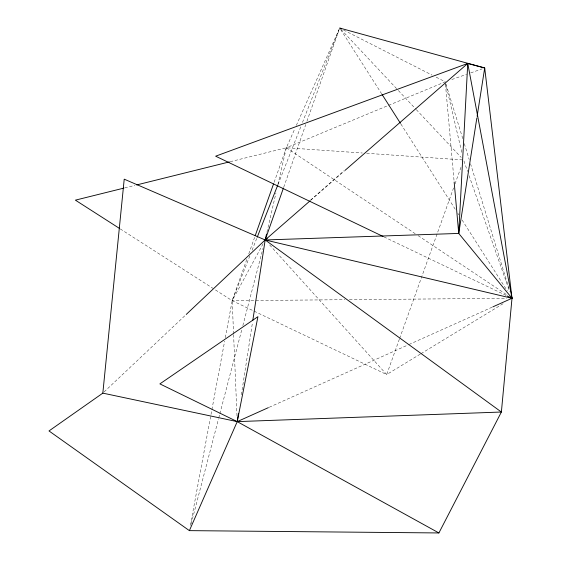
<?xml version="1.0" encoding="UTF-8"?>
<svg xmlns="http://www.w3.org/2000/svg" width="561" height="561" viewBox="0 0 561 561"><rect width="100%" height="100%" fill="white"/><g stroke="black" fill="none" stroke-linecap="round" stroke-linejoin="round"><path stroke-width="0.42" stroke-dasharray="2.81 2.1" d="M241.356 394.804L252.534 322.14M190.34 525.468L224.645 341.151M225.291 337.708L232.184 300.675L247.036 258.74M266.938 232.282L275.956 193.005M277.919 184.471L286.348 147.753L294.89 128.602M191.147 523.855L218.545 418.772M218.769 417.924L219.653 414.537M219.87 413.688L241.749 329.791M242.857 325.555L262.962 248.439M283.733 187.192L305.78 124.521M306.937 121.225L339.132 29.698M248.782 253.81L254.61 237.366M274.119 182.283L286.348 147.753L445.252 81.822L435.161 76.682M399.355 339.209L386.683 374.559L232.184 300.675L213.783 288.873M399.649 338.388L453.568 187.942M455.041 183.833L461.528 165.747M249.834 255.914L232.184 300.675L233.565 333.739M252.085 250.22L256.896 238.011M278.081 184.303L300.871 126.52M302.477 122.452L339.068 29.677M296.313 125.412L339.707 28.05M263.088 243.804L232.184 300.675L344.987 299.7M104.101 391.929L185.593 315.044M310.521 200.137L344.04 170.705M310.703 200.291L344.356 170.965M420.252 354.124L386.683 374.559L268.698 243.867M420.995 353.668L503.049 303.718M269.182 407.279L408.163 344.882M408.962 344.524L492.032 307.232M451.829 79.515L466.619 74.318M470.728 72.881L482.236 68.842M124.731 187.9L134.935 185.361M230.206 161.701L286.348 147.753L362.308 152.999M349.356 299.665L506.751 298.312M366.677 153.3L463.589 159.99L467.622 171.519M383.969 236.889L506.471 295.612M343.591 30.028L432.061 75.097M120.292 228.937L213.047 288.403M286.348 147.753L415.189 233.692M418.099 235.634L506.906 294.869M340.906 29.326L397.756 89.879M398.359 90.517L415.715 109.002M416.311 109.64L461.191 157.445M340.653 29.53L381.606 93.757M400.905 124.03L455.981 210.41M457.867 213.362L458.807 214.842M462.103 220.01L507.291 290.886M469.059 175.628L509.697 291.685M446.023 84.325L462.776 138.651M464.319 143.665L469.22 159.541M470.511 163.721L509.164 289.076M445.448 82.67L462.194 154.044M445.483 84.438L454.165 182.023M233.6 334.608L237.015 416.402"/><path stroke-width="0.84" d="M492.831 306.874L512.004 298.27L458.737 233.432L467.748 63.449L484.704 67.972L512.004 298.27L501.38 412.026L438.905 532.95L189.38 530.636L48.996 430.946L102.831 393.128L237.233 421.62L501.38 412.026L265.171 239.961L124.219 179.169L102.831 393.128M238.432 413.836L237.233 421.62L189.38 530.636M252.801 320.415L265.171 239.961L266.545 233.986M186.231 314.44L265.171 239.961L458.737 233.432L476.857 117.957M477.13 116.232L484.704 67.972L339.707 28.05L341.263 28.842M283.445 188.019L265.171 239.961L512.004 298.27L467.748 63.449L215.641 156.189L383.184 236.511M255.192 235.725L273.537 183.931M257.219 237.198L277.758 185.116M267.148 238.236L265.171 239.961L310.044 200.866M345.015 170.39L467.748 63.449M268.382 407.637L237.233 421.62L159.885 383.892L257.927 316.67L237.233 421.62L438.905 532.95M123.876 188.11L75.391 200.151L119.556 228.467M136.639 184.941L229.358 161.912M507.256 295.991L512.004 298.27L511.225 295.759M382.076 94.493L400.435 123.294M454.165 182.023L458.737 233.432"/></g></svg>
